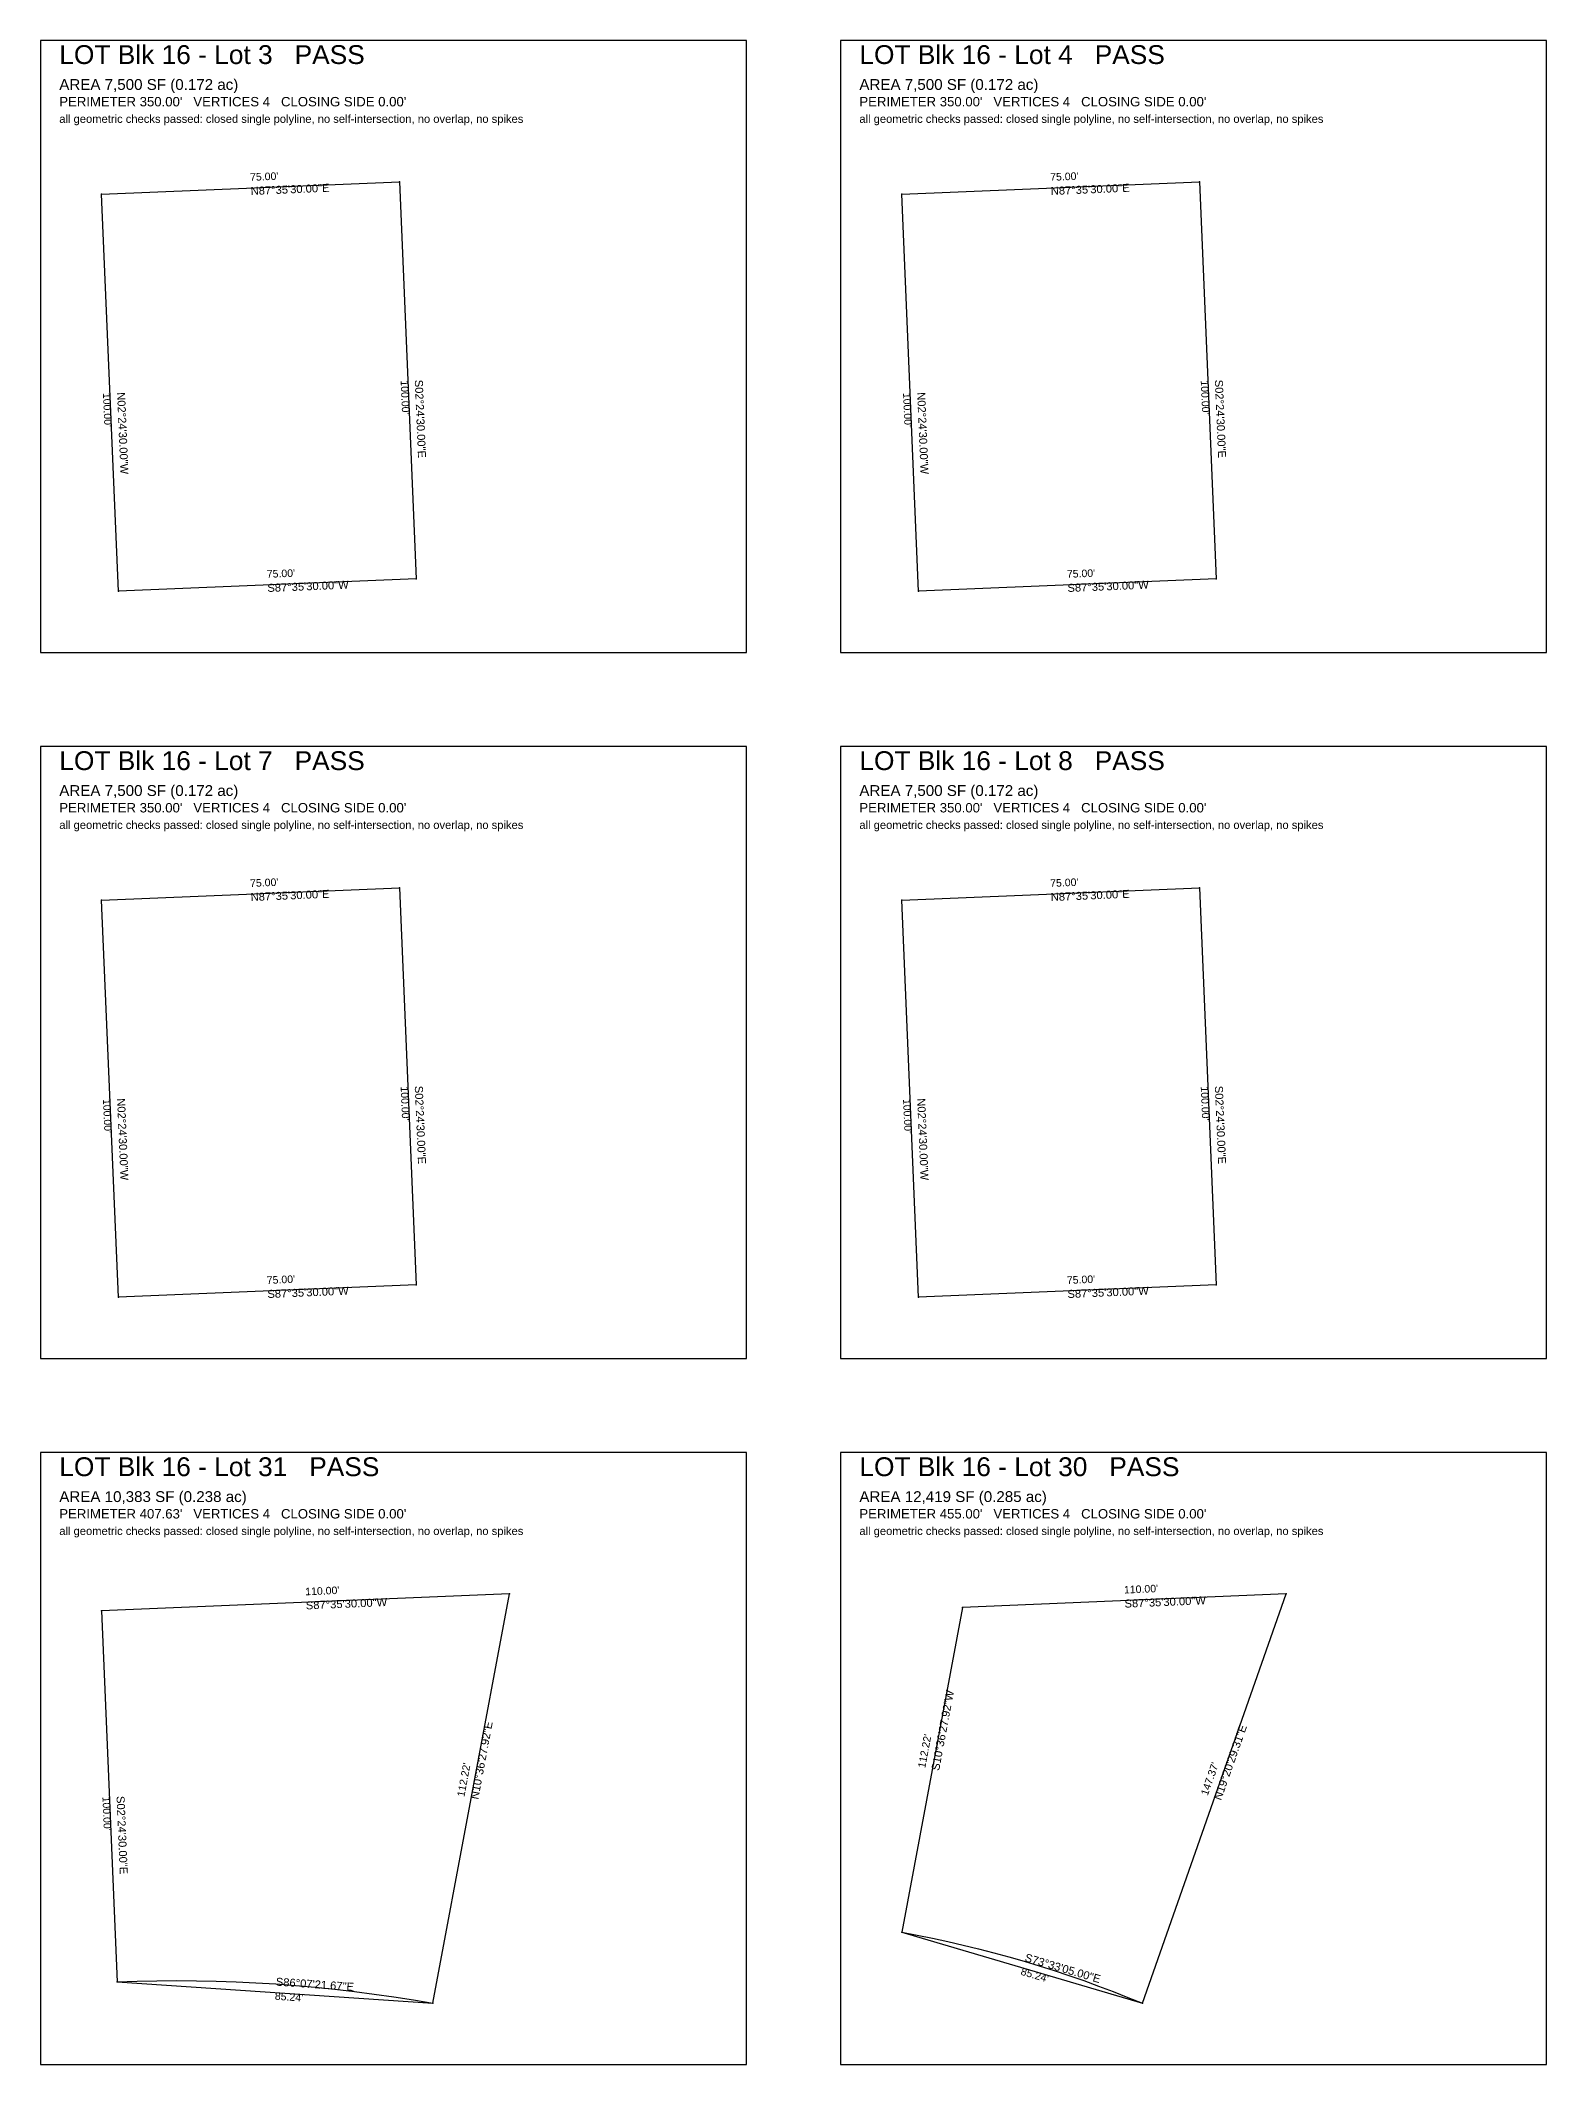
# Model space of a CAD drawing. Extents: x 0 to 1320, y -900 to 260.
# Drawn here: x 680 to 1320, y -600 to 260 of the extents above; entities that cross this region are included whole.
import ezdxf

# ---------------------------------------------------------------- set-up
doc = ezdxf.new("R2010")
doc.units = 0
for name, pattern in [('ROT_2.41', [0]), ('ROT_272.41', [0]), ('ROT_343.55', [0]), ('ROT_356.12', [0]), ('ROT_70.66', [0]), ('ROT_79.39', [0])]:
    doc.linetypes.add(name, pattern=pattern)
for name, color, linetype in [('LOT_POLYLINE', 4, 'CONTINUOUS'), ('SHEET_FRAME', 2, 'CONTINUOUS'), ('SHEET_LABELS', 7, 'CONTINUOUS')]:
    doc.layers.add(name, color=color, linetype=linetype)
doc.styles.get("Standard").update_dxf_attribs({"font": 'Arial'})

msp = doc.modelspace()

# ---------------------------------------------------------------- linework, layer by layer
at = {"layer": 'LOT_POLYLINE'}
for points in [[(713.0943, 26), (706, 194.6793), (832.5094, 200), (839.6038, 31.3207)], [(1053.0943, 26), (1046, 194.6793), (1172.5094, 200), (1179.6038, 31.3207)], [(713.0943, -274), (706, -105.3207), (832.5094, -100), (839.6038, -268.6793)], [(1053.0943, -274), (1046, -105.3207), (1172.5094, -100), (1179.6038, -268.6793)], [(712.629, -564.9072), (846.7893, -574), (879.3769, -400), (706, -407.2919)], [(1046, -543.799), (1148.2937, -574), (1209.369, -400), (1071.8482, -405.7839)]]:
    msp.add_lwpolyline(points, close=True, dxfattribs=at)
for points in [[(1046, -543.799), (1052.5665, -545.0226), (1059.1155, -546.3362), (1065.646, -547.7395), (1072.1566, -549.2321), (1078.6461, -550.814), (1085.1133, -552.4846), (1091.557, -554.2438), (1097.976, -556.0911), (1104.369, -558.0264), (1110.7349, -560.0491), (1117.0724, -562.1589), (1123.3805, -564.3554), (1129.6578, -566.6382), (1135.9032, -569.0069), (1142.1155, -571.461), (1148.2937, -574)], [(712.629, -564.9072), (721.0449, -564.6111), (729.464, -564.4303), (737.8848, -564.3651), (746.3057, -564.4153), (754.7252, -564.581), (763.1415, -564.8621), (771.5533, -565.2586), (779.9588, -565.7704), (788.3565, -566.3974), (796.7448, -567.1396), (805.1221, -567.9966), (813.4869, -568.9685), (821.8376, -570.055), (830.1726, -571.2559), (838.4903, -572.571), (846.7893, -574)]]:
    msp.add_lwpolyline(points, dxfattribs=at)
at = {"layer": 'SHEET_FRAME'}
for p, q in [((980, 260), (680, 260)), ((680, 260), (680, 0)), ((980, 0), (980, 260)), ((1320, 260), (1020, 260)), ((1020, 260), (1020, 0)), ((1320, 0), (1320, 260)), ((680, 0), (980, 0)), ((1020, 0), (1320, 0)), ((980, -40), (680, -40)), ((680, -40), (680, -300)), ((980, -300), (980, -40)), ((1320, -40), (1020, -40)), ((1020, -40), (1020, -300)), ((1320, -300), (1320, -40)), ((680, -300), (980, -300)), ((1020, -300), (1320, -300)), ((980, -340), (680, -340)), ((680, -340), (680, -600)), ((980, -600), (980, -340)), ((1320, -340), (1020, -340)), ((1020, -340), (1020, -600)), ((1320, -600), (1320, -340)), ((680, -600), (980, -600)), ((1020, -600), (1320, -600))]:
    msp.add_line(p, q, dxfattribs=at)
at = {"layer": 'SHEET_LABELS'}
for p in [(832.5094, 200), (1172.5094, 200), (706, 194.6793), (1046, 194.6793), (713.0943, 26), (839.6038, 31.3207), (1053.0943, 26), (1179.6038, 31.3207), (832.5094, -100), (1172.5094, -100), (706, -105.3207), (1046, -105.3207), (713.0943, -274), (839.6038, -268.6793), (1053.0943, -274), (1179.6038, -268.6793), (879.3769, -400), (1209.369, -400), (706, -407.2919), (1071.8482, -405.7839), (1046, -543.799), (712.629, -564.9072), (846.7893, -574), (1148.2937, -574)]:
    msp.add_point(p, dxfattribs=at)

# ---------------------------------------------------------------- texts
for s, height, p in [('LOT Blk 16 - Lot 3   PASS', 8, (688, 250)), ('LOT Blk 16 - Lot 4   PASS', 8, (1028, 250)), ('AREA 7,500 SF (0.172 ac)', 4.6, (688, 239)), ('AREA 7,500 SF (0.172 ac)', 4.6, (1028, 239)), ("PERIMETER 350.00'   VERTICES 4   CLOSING SIDE 0.00'", 4, (688, 232)), ("PERIMETER 350.00'   VERTICES 4   CLOSING SIDE 0.00'", 4, (1028, 232)), ('all geometric checks passed: closed single polyline, no self-intersection, no overlap, no spikes', 3.4, (688, 225)), ('all geometric checks passed: closed single polyline, no self-intersection, no overlap, no spikes', 3.4, (1028, 225)), ('LOT Blk 16 - Lot 7   PASS', 8, (688, -50)), ('LOT Blk 16 - Lot 8   PASS', 8, (1028, -50)), ('AREA 7,500 SF (0.172 ac)', 4.6, (688, -61)), ('AREA 7,500 SF (0.172 ac)', 4.6, (1028, -61)), ("PERIMETER 350.00'   VERTICES 4   CLOSING SIDE 0.00'", 4, (688, -68)), ("PERIMETER 350.00'   VERTICES 4   CLOSING SIDE 0.00'", 4, (1028, -68)), ('all geometric checks passed: closed single polyline, no self-intersection, no overlap, no spikes', 3.4, (688, -75)), ('all geometric checks passed: closed single polyline, no self-intersection, no overlap, no spikes', 3.4, (1028, -75)), ('LOT Blk 16 - Lot 31   PASS', 8, (688, -350)), ('LOT Blk 16 - Lot 30   PASS', 8, (1028, -350)), ('AREA 10,383 SF (0.238 ac)', 4.6, (688, -361)), ('AREA 12,419 SF (0.285 ac)', 4.6, (1028, -361)), ("PERIMETER 407.63'   VERTICES 4   CLOSING SIDE 0.00'", 4, (688, -368)), ("PERIMETER 455.00'   VERTICES 4   CLOSING SIDE 0.00'", 4, (1028, -368)), ('all geometric checks passed: closed single polyline, no self-intersection, no overlap, no spikes', 3.4, (688, -375)), ('all geometric checks passed: closed single polyline, no self-intersection, no overlap, no spikes', 3.4, (1028, -375))]:
    msp.add_text(s, height=height, dxfattribs=at).set_placement(p)
at = {"layer": 'SHEET_LABELS', "linetype": 'ROT_2.41'}
for s, height, p in [("75.00'", 3.2, (769.1287, 200.337)), ('N87%%d35\'30.00"E', 3.4, (769.3808, 194.3423)), ("75.00'", 3.2, (1109.1287, 200.337)), ('N87%%d35\'30.00"E', 3.4, (1109.3808, 194.3423)), ("75.00'", 3.2, (776.223, 31.6577)), ("75.00'", 3.2, (1116.223, 31.6577)), ('S87%%d35\'30.00"W', 3.4, (776.4751, 25.663)), ('S87%%d35\'30.00"W', 3.4, (1116.4751, 25.663)), ("75.00'", 3.2, (769.1287, -99.663)), ('N87%%d35\'30.00"E', 3.4, (769.3808, -105.6577)), ("75.00'", 3.2, (1109.1287, -99.663)), ('N87%%d35\'30.00"E', 3.4, (1109.3808, -105.6577)), ("75.00'", 3.2, (776.223, -268.3423)), ("75.00'", 3.2, (1116.223, -268.3423)), ('S87%%d35\'30.00"W', 3.4, (776.4751, -274.337)), ('S87%%d35\'30.00"W', 3.4, (1116.4751, -274.337)), ("110.00'", 3.2, (792.5624, -400.6486)), ('S87%%d35\'30.00"W', 3.4, (792.8145, -406.6433)), ("110.00'", 3.2, (1140.4825, -399.8946)), ('S87%%d35\'30.00"W', 3.4, (1140.7347, -405.8893))]:
    msp.add_text(s, height=height, rotation=2.41, dxfattribs=at).set_placement(p)
at = {"layer": 'SHEET_LABELS', "linetype": 'ROT_272.41'}
for s, height, p in [("100.00'", 3.2, (833.0593, 115.5343)), ('S02%%d24\'30.00"E', 3.4, (839.054, 115.7864)), ("100.00'", 3.2, (1173.0593, 115.5343)), ('S02%%d24\'30.00"E', 3.4, (1179.054, 115.7864)), ("100.00'", 3.2, (706.5498, 110.2136)), ('N02%%d24\'30.00"W', 3.4, (712.5445, 110.4657)), ("100.00'", 3.2, (1046.5498, 110.2136)), ('N02%%d24\'30.00"W', 3.4, (1052.5445, 110.4657)), ("100.00'", 3.2, (833.0593, -184.4657)), ('S02%%d24\'30.00"E', 3.4, (839.054, -184.2136)), ("100.00'", 3.2, (1173.0593, -184.4657)), ('S02%%d24\'30.00"E', 3.4, (1179.054, -184.2136)), ("100.00'", 3.2, (706.5498, -189.7864)), ('N02%%d24\'30.00"W', 3.4, (712.5445, -189.5343)), ("100.00'", 3.2, (1046.5498, -189.7864)), ('N02%%d24\'30.00"W', 3.4, (1052.5445, -189.5343)), ("100.00'", 3.2, (706.3172, -486.2256)), ('S02%%d24\'30.00"E', 3.4, (712.3119, -485.9735))]:
    msp.add_text(s, height=height, rotation=272.41, dxfattribs=at).set_placement(p)
at = {"layer": 'SHEET_LABELS', "linetype": 'ROT_79.39'}
for s, height, p in [('S10%%d36\'27.92"W', 3.4, (1061.8728, -475.3437)), ('N10%%d36\'27.92"E', 3.4, (866.0318, -487.5523)), ("112.22'", 3.2, (1055.9754, -474.2392)), ("112.22'", 3.2, (860.1343, -486.4477))]:
    msp.add_text(s, height=height, rotation=79.39, dxfattribs=at).set_placement(p)
at = {"layer": 'SHEET_LABELS', "linetype": 'ROT_70.66'}
for s, height, p in [('N19%%d20\'29.31"E', 3.4, (1181.662, -487.9936)), ("147.37'", 3.2, (1176.0007, -486.0064))]:
    msp.add_text(s, height=height, rotation=70.66, dxfattribs=at).set_placement(p)
at = {"layer": 'SHEET_LABELS', "linetype": 'ROT_343.55'}
for s, height, p in [("85.24'", 3.2, (1096.2974, -561.7767)), ('S73%%d33\'05.00"E', 3.4, (1097.9963, -556.0223))]:
    msp.add_text(s, height=height, rotation=343.55, dxfattribs=at).set_placement(p)
at = {"layer": 'SHEET_LABELS', "linetype": 'ROT_356.12'}
for s, height, p in [('S86%%d07\'21.67"E', 3.4, (779.912, -566.4605)), ("85.24'", 3.2, (779.5063, -572.4468))]:
    msp.add_text(s, height=height, rotation=356.12, dxfattribs=at).set_placement(p)

doc.saveas('drawing.dxf')
